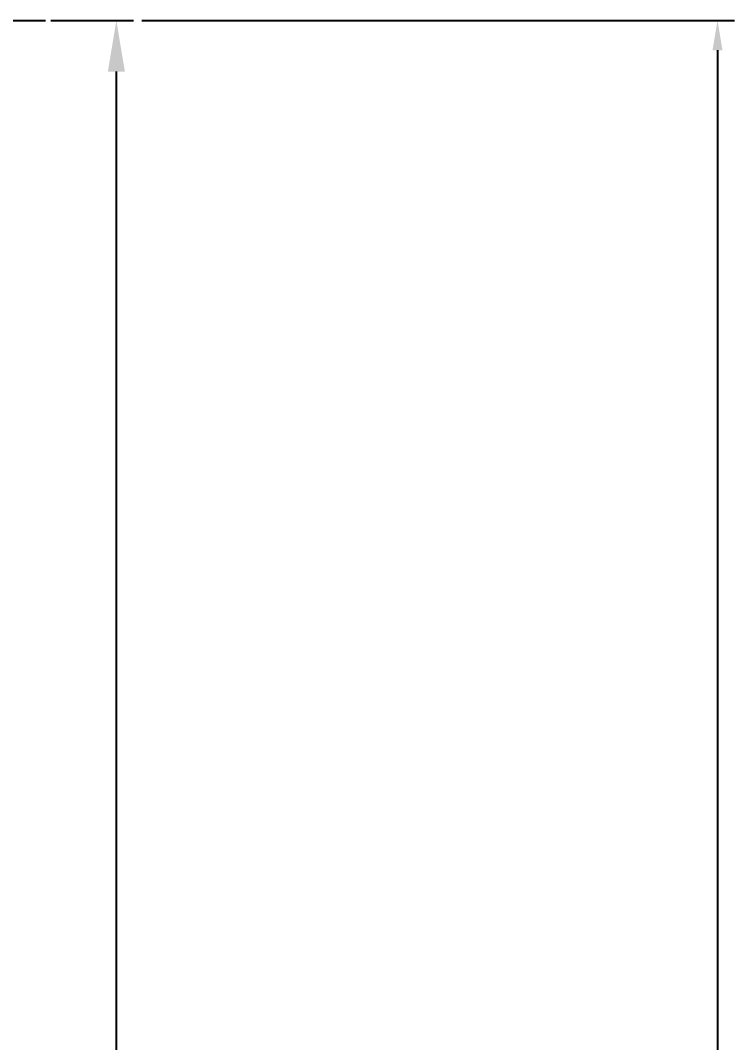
# Model space of a CAD drawing. Extents: x -3678 to -3207, y -2945 to -2057.
# Drawn here: x -3290.5 to -3206.8, y -2356.3 to -2236.3 of the extents above; entities that cross this region are included whole.
import ezdxf

# ---------------------------------------------------------------- set-up
doc = ezdxf.new("R2010")
doc.units = 0
doc.header["$LTSCALE"] = 7
doc.linetypes.add('CENTER', pattern=[2, 1.25, -0.25, 0.25, -0.25])
doc.layers.get('0').update_dxf_attribs({"color": 2, "linetype": 'CONTINUOUS'})
doc.layers.get('Defpoints').update_dxf_attribs({"linetype": 'CONTINUOUS'})
doc.layers.add('DWG', color=7, linetype='CONTINUOUS')
doc.styles.add('DD', font='romans', dxfattribs={"bigfont": 'GHS.shx'})
doc.dimstyles.new('CWC', dxfattribs={"dimscale": 0, "dimtxt": 3.5, "dimasz": 3.5, "dimexe": 2, "dimexo": 1, "dimgap": 1, "dimtad": 1, "dimdec": 4, "dimdsep": 46, "dimtxsty": 'DD', "dimcen": 3, "dimclrd": 2, "dimclre": 2, "dimclrt": 2, "dimadec": 3, "dimazin": 2, "dimtfac": 1, "dimtdec": 4, "dimtmove": 0, "dimatfit": 3, "dimfxl": 1, "dimtvp": 1, "dimtolj": 1, "dimtzin": 0, "dimlwd": -1, "dimlwe": -1, "dimarcsym": 0})

# ---------------------------------------------------------------- blocks, each defined once
blk = doc.blocks.new('*D5')
at = {"layer": 'Defpoints', "color": 0, "transparency": 16777216}
for p in [(-3916.15, -3345.16), (-3926.44, -4025.16), (-3847.65, -4025.16)]:
    blk.add_point(p, dxfattribs=at)
at = {"layer": 'DWG', "color": 2, "transparency": 16777216}
for p, q in [((-3915.15, -3345.16), (-3845.65, -3345.16)), ((-3847.65, -3348.66), (-3847.65, -4021.66)), ((-3925.44, -4025.16), (-3845.65, -4025.16))]:
    blk.add_line(p, q, dxfattribs=at)
for points in [[(-3848.24, -3348.66), (-3847.07, -3348.66), (-3847.65, -3345.16)], [(-3848.24, -4021.66), (-3847.07, -4021.66), (-3847.65, -4025.16)]]:
    blk.add_solid(points, dxfattribs=at)
at = {"layer": 'DWG', "color": 2, "transparency": 16777216, "insert": (-3850.4, -3685.16), "char_height": 3.5, "attachment_point": 5, "rotation": 90, "style": 'DD'}
blk.add_mtext('\\A1;680.0059', dxfattribs=at)

msp = doc.modelspace()

# ---------------------------------------------------------------- linework, layer by layer
at = {"color": 1, "linetype": 'CENTER'}
msp.add_line((-3348.1665, -2236.33636), (-3287.57489, -2236.33636), dxfattribs=at)
at = {"color": 2}
for p, q in [((-3286.97489, -2236.33636), (-3277.28431, -2236.33636)), ((-3279.28431, -2916.34227), (-3279.28431, -2242.33636))]:
    msp.add_line(p, q, dxfattribs=at)
msp.add_solid([(-3280.28431, -2242.33636), (-3278.28431, -2242.33636), (-3279.28431, -2236.33636)], dxfattribs=at)

# ---------------------------------------------------------------- dimensions: what is measured, and where the dimension line sits
at = {"layer": 'DWG'}
dim = msp.add_linear_dim(base=(-3208.79143, -2916.34227), p1=(-3277.28431, -2236.33636), p2=(-3287.57489, -2916.34227), angle=90, dimstyle='CWC', override={"dimscale": 1}, dxfattribs=at)
dim.commit()
dim.dimension.update_dxf_attribs({"geometry": '*D5', "text_midpoint": (-3211.54143, -2576.33932), "insert": (638.86273, 1108.81904)})

doc.saveas('drawing.dxf')
